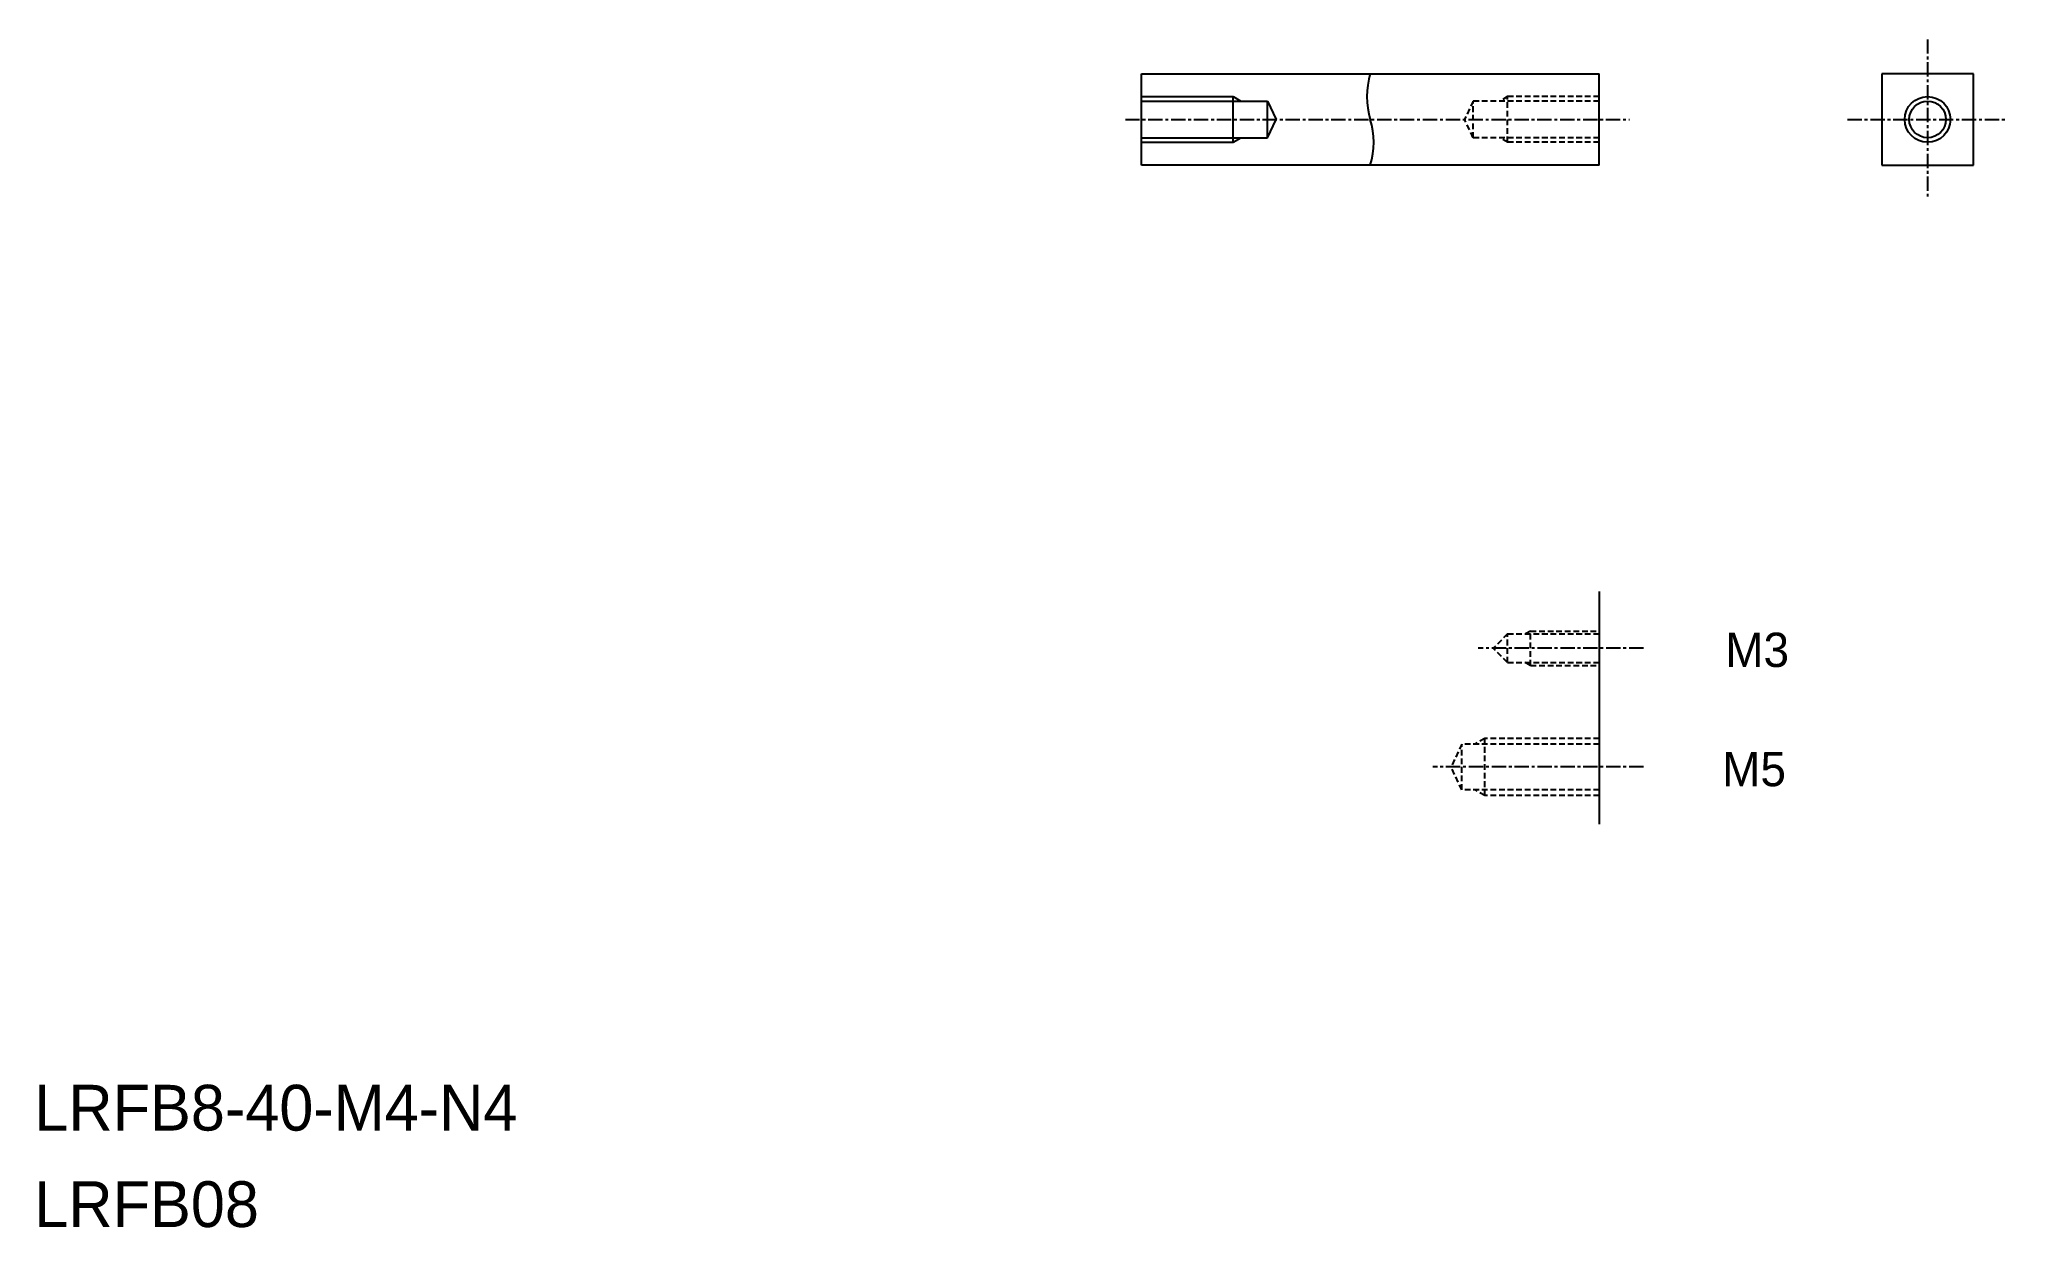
# Model space of a CAD drawing. Extents: x -17 to 155, y 53 to 157.
import ezdxf

# ---------------------------------------------------------------- set-up
doc = ezdxf.new("R2010")
doc.units = 0
doc.linetypes.add('CENTER', pattern=[2, 1.25, -0.25, 0.25, -0.25])
doc.linetypes.add('DASHED', pattern=[0.75, 0.5, -0.25])
doc.layers.get('0').update_dxf_attribs({"linetype": 'CONTINUOUS'})
doc.layers.add('CENTER', color=1, linetype='CENTER')

msp = doc.modelspace()

# ---------------------------------------------------------------- linework, layer by layer
at = {"color": 7, "linetype": 'CONTINUOUS'}
for p, q in [((78.86, 145.85), (78.86, 153.85)), ((78.86, 153.85), (118.86, 153.85)), ((118.86, 145.85), (118.86, 153.85)), ((143.56, 153.85), (143.56, 145.85)), ((151.56, 153.85), (143.56, 153.85)), ((151.56, 145.85), (151.56, 153.85)), ((78.86, 151.45), (89.86, 151.45)), ((86.86, 147.85), (86.86, 151.85)), ((89.86, 148.25), (89.86, 151.45)), ((89.86, 151.45), (90.62, 149.85)), ((89.86, 148.25), (90.62, 149.85)), ((78.86, 148.25), (89.86, 148.25)), ((118.86, 145.85), (78.86, 145.85)), ((143.56, 145.85), (151.56, 145.85)), ((118.86, 108.58), (118.86, 88.25))]:
    msp.add_line(p, q, dxfattribs=at)
at = {"color": 3, "linetype": 'CONTINUOUS'}
for p, q in [((78.86, 151.85), (86.86, 151.85)), ((86.86, 151.85), (87.55, 151.45)), ((86.86, 147.85), (87.55, 148.25)), ((78.86, 147.85), (86.86, 147.85))]:
    msp.add_line(p, q, dxfattribs=at)
at = {"color": 3, "linetype": 'DASHED'}
for p, q in [((107.86, 151.45), (107.1, 149.85)), ((118.86, 151.45), (107.86, 151.45)), ((107.86, 148.25), (107.86, 151.45)), ((110.86, 151.85), (110.17, 151.45)), ((118.86, 151.85), (110.86, 151.85)), ((110.86, 147.85), (110.86, 151.85)), ((107.86, 148.25), (107.1, 149.85)), ((118.86, 148.25), (107.86, 148.25)), ((110.86, 147.85), (110.17, 148.25)), ((118.86, 147.85), (110.86, 147.85)), ((112.86, 105.13), (118.86, 105.13)), ((112.86, 102.13), (112.86, 105.13)), ((110.86, 104.88), (109.61, 103.63)), ((110.86, 102.38), (109.61, 103.63)), ((110.86, 104.88), (118.86, 104.88)), ((110.86, 102.38), (110.86, 104.88)), ((110.86, 102.38), (118.86, 102.38)), ((112.86, 102.13), (118.86, 102.13)), ((106.86, 95.25), (105.91, 93.25)), ((118.86, 95.25), (106.86, 95.25)), ((106.86, 91.25), (106.86, 95.25)), ((108.86, 95.75), (108, 95.25)), ((118.86, 95.75), (108.86, 95.75)), ((108.86, 90.75), (108.86, 95.75)), ((106.86, 91.25), (105.91, 93.25)), ((118.86, 91.25), (106.86, 91.25)), ((108.86, 90.75), (108, 91.25)), ((118.86, 90.75), (108.86, 90.75))]:
    msp.add_line(p, q, dxfattribs=at)
at = {"color": 1, "linetype": 'CENTER'}
msp.add_line((77.45, 149.85), (121.52, 149.85), dxfattribs=at)
at = {"color": 3}
for p, q in [((112.86, 105.13), (112.43, 104.88)), ((112.86, 102.13), (112.43, 102.38))]:
    msp.add_line(p, q, dxfattribs=at)
at = {"color": 3, "linetype": 'CONTINUOUS'}
msp.add_circle((147.56, 149.85), 2, dxfattribs=at)
at = {"color": 7, "linetype": 'CONTINUOUS'}
msp.add_circle((147.56, 149.85), 1.6, dxfattribs=at)
at = {"color": 3, "linetype": 'CONTINUOUS'}
for centre, start, end in [((105.38, 151.85), 162.9385, 197.0615), ((92.34, 147.85), 342.9385, 17.0615)]:
    msp.add_arc(centre, 6.82, start, end, dxfattribs=at)
at = {"layer": 'CENTER', "color": 1, "linetype": 'CENTER'}
for p, q in [((147.56, 156.85), (147.56, 142.85)), ((140.56, 149.85), (154.56, 149.85)), ((122.72, 103.63), (108.29, 103.63)), ((122.72, 93.25), (104.33, 93.25))]:
    msp.add_line(p, q, dxfattribs=at)

# ---------------------------------------------------------------- texts
at = {"color": 7, "linetype": 'CONTINUOUS'}
for s, height, p in [('M3', 3, (129.88, 101.99)), ('M5', 3, (129.61, 91.57)), ('LRFB8-40-M4-N4', 4, (-17.89, 61.47)), ('LRFB08', 4, (-17.89, 53.04))]:
    msp.add_text(s, height=height, dxfattribs=at).set_placement(p)

doc.saveas('drawing.dxf')
